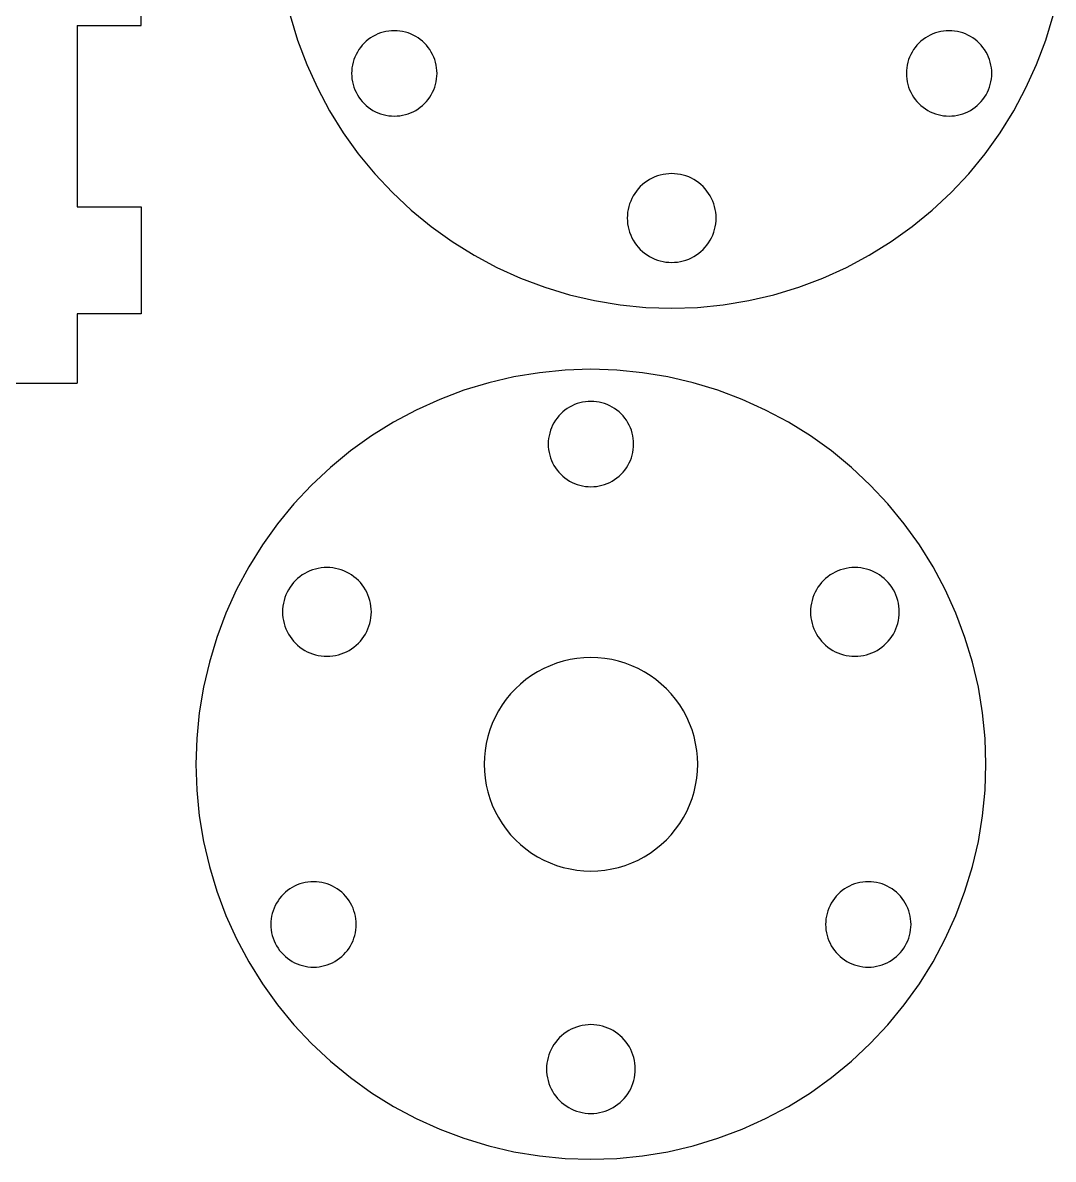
# Model space of a CAD drawing. Extents: x -403 to 403, y -278 to 278.
# Drawn here: x -43.3 to 4.9, y -238.2 to -185 of the extents above; entities that cross this region are included whole.
import ezdxf

# ---------------------------------------------------------------- set-up
doc = ezdxf.new("R2010")
doc.units = 0
doc.layers.get('0').update_dxf_attribs({"linetype": 'CONTINUOUS'})

msp = doc.modelspace()

# ---------------------------------------------------------------- linework, layer by layer
for p, q in [((-37.773, -185.085), (-37.773, -180.085)), ((-30.804, -184.618), (-30.453, -185.776)), ((4.583, -185.776), (4.935, -184.618)), ((-40.773, -185.085), (-37.773, -185.085)), ((-40.773, -185.085), (-40.773, -193.585)), ((-30.453, -185.776), (-30.027, -186.909)), ((-27.143, -185.743), (-27.244, -185.826)), ((-27.036, -185.667), (-27.143, -185.743)), ((-26.925, -185.598), (-27.036, -185.667)), ((-26.81, -185.536), (-26.925, -185.598)), ((-26.691, -185.482), (-26.81, -185.536)), ((-26.568, -185.436), (-26.691, -185.482)), ((-26.443, -185.398), (-26.568, -185.436)), ((-26.315, -185.368), (-26.443, -185.398)), ((-26.186, -185.347), (-26.315, -185.368)), ((-26.056, -185.334), (-26.186, -185.347)), ((-25.925, -185.33), (-26.056, -185.334)), ((-25.794, -185.334), (-25.925, -185.33)), ((-25.664, -185.347), (-25.794, -185.334)), ((-25.535, -185.368), (-25.664, -185.347)), ((-25.408, -185.398), (-25.535, -185.368)), ((-25.282, -185.436), (-25.408, -185.398)), ((-25.16, -185.482), (-25.282, -185.436)), ((-25.041, -185.536), (-25.16, -185.482)), ((-24.925, -185.598), (-25.041, -185.536)), ((-24.814, -185.667), (-24.925, -185.598)), ((-24.708, -185.743), (-24.814, -185.667)), ((-24.606, -185.826), (-24.708, -185.743)), ((-1.162, -185.743), (-1.263, -185.826)), ((-1.056, -185.667), (-1.162, -185.743)), ((-0.944, -185.598), (-1.056, -185.667)), ((-0.829, -185.536), (-0.944, -185.598)), ((-0.71, -185.482), (-0.829, -185.536)), ((-0.587, -185.436), (-0.71, -185.482)), ((-0.462, -185.398), (-0.587, -185.436)), ((-0.335, -185.368), (-0.462, -185.398)), ((-0.205, -185.347), (-0.335, -185.368)), ((-0.075, -185.334), (-0.205, -185.347)), ((0.056, -185.33), (-0.075, -185.334)), ((0.186, -185.334), (0.056, -185.33)), ((0.317, -185.347), (0.186, -185.334)), ((0.446, -185.368), (0.317, -185.347)), ((0.573, -185.398), (0.446, -185.368)), ((0.698, -185.436), (0.573, -185.398)), ((0.821, -185.482), (0.698, -185.436)), ((0.94, -185.536), (0.821, -185.482)), ((1.056, -185.598), (0.94, -185.536)), ((1.167, -185.667), (1.056, -185.598)), ((1.273, -185.743), (1.167, -185.667)), ((1.374, -185.826), (1.273, -185.743)), ((4.157, -186.909), (4.583, -185.776)), ((-27.588, -186.219), (-27.657, -186.33)), ((-27.512, -186.112), (-27.588, -186.219)), ((-27.429, -186.011), (-27.512, -186.112)), ((-27.339, -185.916), (-27.429, -186.011)), ((-27.244, -185.826), (-27.339, -185.916)), ((-24.511, -185.916), (-24.606, -185.826)), ((-24.422, -186.011), (-24.511, -185.916)), ((-24.338, -186.112), (-24.422, -186.011)), ((-24.262, -186.219), (-24.338, -186.112)), ((-24.193, -186.33), (-24.262, -186.219)), ((-1.607, -186.219), (-1.676, -186.33)), ((-1.531, -186.112), (-1.607, -186.219)), ((-1.448, -186.011), (-1.531, -186.112)), ((-1.359, -185.916), (-1.448, -186.011)), ((-1.263, -185.826), (-1.359, -185.916)), ((1.47, -185.916), (1.374, -185.826)), ((1.559, -186.011), (1.47, -185.916)), ((1.642, -186.112), (1.559, -186.011)), ((1.719, -186.219), (1.642, -186.112)), ((1.788, -186.33), (1.719, -186.219)), ((-27.857, -186.812), (-27.887, -186.94)), ((-27.819, -186.687), (-27.857, -186.812)), ((-27.773, -186.564), (-27.819, -186.687)), ((-27.719, -186.445), (-27.773, -186.564)), ((-27.657, -186.33), (-27.719, -186.445)), ((-24.131, -186.445), (-24.193, -186.33)), ((-24.077, -186.564), (-24.131, -186.445)), ((-24.031, -186.687), (-24.077, -186.564)), ((-23.993, -186.812), (-24.031, -186.687)), ((-23.964, -186.94), (-23.993, -186.812)), ((-1.876, -186.812), (-1.906, -186.94)), ((-1.838, -186.687), (-1.876, -186.812)), ((-1.792, -186.564), (-1.838, -186.687)), ((-1.738, -186.445), (-1.792, -186.564)), ((-1.676, -186.33), (-1.738, -186.445)), ((1.849, -186.445), (1.788, -186.33)), ((1.903, -186.564), (1.849, -186.445)), ((1.949, -186.687), (1.903, -186.564)), ((1.987, -186.812), (1.949, -186.687)), ((2.017, -186.94), (1.987, -186.812)), ((-30.027, -186.909), (-29.527, -188.012)), ((-27.921, -187.199), (-27.925, -187.33)), ((-27.925, -187.33), (-27.921, -187.461)), ((-27.908, -187.069), (-27.921, -187.199)), ((-27.887, -186.94), (-27.908, -187.069)), ((-23.942, -187.069), (-23.964, -186.94)), ((-23.929, -187.199), (-23.942, -187.069)), ((-23.925, -187.33), (-23.929, -187.199)), ((-23.929, -187.461), (-23.925, -187.33)), ((-1.94, -187.199), (-1.944, -187.33)), ((-1.944, -187.33), (-1.94, -187.461)), ((-1.927, -187.069), (-1.94, -187.199)), ((-1.906, -186.94), (-1.927, -187.069)), ((2.038, -187.069), (2.017, -186.94)), ((2.051, -187.199), (2.038, -187.069)), ((2.056, -187.33), (2.051, -187.199)), ((2.051, -187.461), (2.056, -187.33)), ((3.657, -188.012), (4.157, -186.909)), ((-27.921, -187.461), (-27.908, -187.591)), ((-27.908, -187.591), (-27.887, -187.72)), ((-27.887, -187.72), (-27.857, -187.847)), ((-27.857, -187.847), (-27.819, -187.973)), ((-24.031, -187.973), (-23.993, -187.847)), ((-23.993, -187.847), (-23.964, -187.72)), ((-23.964, -187.72), (-23.942, -187.591)), ((-23.942, -187.591), (-23.929, -187.461)), ((-1.94, -187.461), (-1.927, -187.591)), ((-1.927, -187.591), (-1.906, -187.72)), ((-1.906, -187.72), (-1.876, -187.847)), ((-1.876, -187.847), (-1.838, -187.973)), ((1.949, -187.973), (1.987, -187.847)), ((1.987, -187.847), (2.017, -187.72)), ((2.017, -187.72), (2.038, -187.591)), ((2.038, -187.591), (2.051, -187.461)), ((-29.527, -188.012), (-28.956, -189.08)), ((-27.819, -187.973), (-27.773, -188.095)), ((-27.773, -188.095), (-27.719, -188.214)), ((-27.719, -188.214), (-27.657, -188.33)), ((-27.657, -188.33), (-27.588, -188.441)), ((-27.588, -188.441), (-27.512, -188.547)), ((-24.338, -188.547), (-24.262, -188.441)), ((-24.262, -188.441), (-24.193, -188.33)), ((-24.193, -188.33), (-24.131, -188.214)), ((-24.131, -188.214), (-24.077, -188.095)), ((-24.077, -188.095), (-24.031, -187.973)), ((-1.838, -187.973), (-1.792, -188.095)), ((-1.792, -188.095), (-1.738, -188.214)), ((-1.738, -188.214), (-1.676, -188.33)), ((-1.676, -188.33), (-1.607, -188.441)), ((-1.607, -188.441), (-1.531, -188.547)), ((1.642, -188.547), (1.719, -188.441)), ((1.719, -188.441), (1.788, -188.33)), ((1.788, -188.33), (1.849, -188.214)), ((1.849, -188.214), (1.903, -188.095)), ((1.903, -188.095), (1.949, -187.973)), ((3.087, -189.08), (3.657, -188.012)), ((-27.512, -188.547), (-27.429, -188.648)), ((-27.429, -188.648), (-27.339, -188.744)), ((-27.339, -188.744), (-27.244, -188.833)), ((-27.244, -188.833), (-27.143, -188.916)), ((-27.143, -188.916), (-27.036, -188.993)), ((-24.814, -188.993), (-24.708, -188.916)), ((-24.708, -188.916), (-24.606, -188.833)), ((-24.606, -188.833), (-24.511, -188.744)), ((-24.511, -188.744), (-24.422, -188.648)), ((-24.422, -188.648), (-24.338, -188.547)), ((-1.531, -188.547), (-1.448, -188.648)), ((-1.448, -188.648), (-1.359, -188.744)), ((-1.359, -188.744), (-1.263, -188.833)), ((-1.263, -188.833), (-1.162, -188.916)), ((-1.162, -188.916), (-1.056, -188.993)), ((1.167, -188.993), (1.273, -188.916)), ((1.273, -188.916), (1.374, -188.833)), ((1.374, -188.833), (1.47, -188.744)), ((1.47, -188.744), (1.559, -188.648)), ((1.559, -188.648), (1.642, -188.547)), ((-28.956, -189.08), (-28.317, -190.108)), ((-27.036, -188.993), (-26.925, -189.062)), ((-26.925, -189.062), (-26.81, -189.124)), ((-26.81, -189.124), (-26.691, -189.178)), ((-26.691, -189.178), (-26.568, -189.224)), ((-26.568, -189.224), (-26.443, -189.262)), ((-26.443, -189.262), (-26.315, -189.291)), ((-26.315, -189.291), (-26.186, -189.313)), ((-26.186, -189.313), (-26.056, -189.325)), ((-26.056, -189.325), (-25.925, -189.33)), ((-25.925, -189.33), (-25.794, -189.325)), ((-25.794, -189.325), (-25.664, -189.313)), ((-25.664, -189.313), (-25.535, -189.291)), ((-25.535, -189.291), (-25.408, -189.262)), ((-25.408, -189.262), (-25.282, -189.224)), ((-25.282, -189.224), (-25.16, -189.178)), ((-25.16, -189.178), (-25.041, -189.124)), ((-25.041, -189.124), (-24.925, -189.062)), ((-24.925, -189.062), (-24.814, -188.993)), ((-1.056, -188.993), (-0.944, -189.062)), ((-0.944, -189.062), (-0.829, -189.124)), ((-0.829, -189.124), (-0.71, -189.178)), ((-0.71, -189.178), (-0.587, -189.224)), ((-0.587, -189.224), (-0.462, -189.262)), ((-0.462, -189.262), (-0.335, -189.291)), ((-0.335, -189.291), (-0.205, -189.313)), ((-0.205, -189.313), (-0.075, -189.325)), ((-0.075, -189.325), (0.056, -189.33)), ((0.056, -189.33), (0.186, -189.325)), ((0.186, -189.325), (0.317, -189.313)), ((0.317, -189.313), (0.446, -189.291)), ((0.446, -189.291), (0.573, -189.262)), ((0.573, -189.262), (0.698, -189.224)), ((0.698, -189.224), (0.821, -189.178)), ((0.821, -189.178), (0.94, -189.124)), ((0.94, -189.124), (1.056, -189.062)), ((1.056, -189.062), (1.167, -188.993)), ((2.447, -190.108), (3.087, -189.08)), ((-28.317, -190.108), (-27.612, -191.092)), ((1.742, -191.092), (2.447, -190.108)), ((-27.612, -191.092), (-26.844, -192.028)), ((0.974, -192.028), (1.742, -191.092)), ((-26.844, -192.028), (-26.016, -192.911)), ((-13.603, -192.135), (-13.731, -192.183)), ((-13.473, -192.096), (-13.603, -192.135)), ((-13.341, -192.065), (-13.473, -192.096)), ((-13.206, -192.043), (-13.341, -192.065)), ((-13.071, -192.029), (-13.206, -192.043)), ((-12.935, -192.025), (-13.071, -192.029)), ((-12.799, -192.029), (-12.935, -192.025)), ((-12.663, -192.043), (-12.799, -192.029)), ((-12.529, -192.065), (-12.663, -192.043)), ((-12.396, -192.096), (-12.529, -192.065)), ((-12.266, -192.135), (-12.396, -192.096)), ((-12.139, -192.183), (-12.266, -192.135)), ((0.147, -192.911), (0.974, -192.028)), ((-14.406, -192.634), (-14.499, -192.733)), ((-14.306, -192.541), (-14.406, -192.634)), ((-14.201, -192.455), (-14.306, -192.541)), ((-14.09, -192.375), (-14.201, -192.455)), ((-13.975, -192.304), (-14.09, -192.375)), ((-13.855, -192.239), (-13.975, -192.304)), ((-13.731, -192.183), (-13.855, -192.239)), ((-12.015, -192.239), (-12.139, -192.183)), ((-11.895, -192.304), (-12.015, -192.239)), ((-11.779, -192.375), (-11.895, -192.304)), ((-11.669, -192.455), (-11.779, -192.375)), ((-11.563, -192.541), (-11.669, -192.455)), ((-11.464, -192.634), (-11.563, -192.541)), ((-11.371, -192.733), (-11.464, -192.634)), ((-26.016, -192.911), (-25.133, -193.739)), ((-14.8, -193.185), (-14.856, -193.309)), ((-14.736, -193.065), (-14.8, -193.185)), ((-14.664, -192.949), (-14.736, -193.065)), ((-14.585, -192.839), (-14.664, -192.949)), ((-14.499, -192.733), (-14.585, -192.839)), ((-11.285, -192.839), (-11.371, -192.733)), ((-11.205, -192.949), (-11.285, -192.839)), ((-11.133, -193.065), (-11.205, -192.949)), ((-11.069, -193.185), (-11.133, -193.065)), ((-11.013, -193.309), (-11.069, -193.185)), ((-0.737, -193.739), (0.147, -192.911)), ((-40.773, -193.585), (-37.773, -193.585)), ((-37.773, -193.585), (-37.773, -198.585)), ((-25.133, -193.739), (-24.197, -194.507)), ((-14.975, -193.699), (-14.997, -193.833)), ((-14.944, -193.567), (-14.975, -193.699)), ((-14.904, -193.436), (-14.944, -193.567)), ((-14.856, -193.309), (-14.904, -193.436)), ((-10.965, -193.436), (-11.013, -193.309)), ((-10.926, -193.567), (-10.965, -193.436)), ((-10.895, -193.699), (-10.926, -193.567)), ((-10.873, -193.833), (-10.895, -193.699)), ((-1.673, -194.507), (-0.737, -193.739)), ((-15.01, -193.969), (-15.015, -194.105)), ((-15.015, -194.105), (-15.01, -194.241)), ((-14.997, -193.833), (-15.01, -193.969)), ((-15.01, -194.241), (-14.997, -194.376)), ((-10.859, -193.969), (-10.873, -193.833)), ((-10.873, -194.376), (-10.859, -194.241)), ((-10.855, -194.105), (-10.859, -193.969)), ((-10.859, -194.241), (-10.855, -194.105)), ((-24.197, -194.507), (-23.213, -195.212)), ((-14.997, -194.376), (-14.975, -194.511)), ((-14.975, -194.511), (-14.944, -194.643)), ((-14.944, -194.643), (-14.904, -194.773)), ((-14.904, -194.773), (-14.856, -194.901)), ((-11.013, -194.901), (-10.965, -194.773)), ((-10.965, -194.773), (-10.926, -194.643)), ((-10.926, -194.643), (-10.895, -194.511)), ((-10.895, -194.511), (-10.873, -194.376)), ((-2.657, -195.212), (-1.673, -194.507)), ((-23.213, -195.212), (-22.185, -195.851)), ((-14.856, -194.901), (-14.8, -195.025)), ((-14.8, -195.025), (-14.736, -195.145)), ((-14.736, -195.145), (-14.664, -195.26)), ((-14.664, -195.26), (-14.585, -195.371)), ((-11.285, -195.371), (-11.205, -195.26)), ((-11.205, -195.26), (-11.133, -195.145)), ((-11.133, -195.145), (-11.069, -195.025)), ((-11.069, -195.025), (-11.013, -194.901)), ((-3.685, -195.851), (-2.657, -195.212)), ((-22.185, -195.851), (-21.117, -196.422)), ((-14.585, -195.371), (-14.499, -195.476)), ((-14.499, -195.476), (-14.406, -195.576)), ((-14.406, -195.576), (-14.306, -195.669)), ((-14.306, -195.669), (-14.201, -195.755)), ((-14.201, -195.755), (-14.09, -195.834)), ((-14.09, -195.834), (-13.975, -195.906)), ((-11.895, -195.906), (-11.779, -195.834)), ((-11.779, -195.834), (-11.669, -195.755)), ((-11.669, -195.755), (-11.563, -195.669)), ((-11.563, -195.669), (-11.464, -195.576)), ((-11.464, -195.576), (-11.371, -195.476)), ((-11.371, -195.476), (-11.285, -195.371)), ((-4.752, -196.422), (-3.685, -195.851)), ((-21.117, -196.422), (-20.014, -196.922)), ((-13.975, -195.906), (-13.855, -195.97)), ((-13.855, -195.97), (-13.731, -196.027)), ((-13.731, -196.027), (-13.603, -196.074)), ((-13.603, -196.074), (-13.473, -196.114)), ((-13.473, -196.114), (-13.341, -196.145)), ((-13.341, -196.145), (-13.206, -196.167)), ((-13.206, -196.167), (-13.071, -196.18)), ((-13.071, -196.18), (-12.935, -196.185)), ((-12.935, -196.185), (-12.799, -196.18)), ((-12.799, -196.18), (-12.663, -196.167)), ((-12.663, -196.167), (-12.529, -196.145)), ((-12.529, -196.145), (-12.396, -196.114)), ((-12.396, -196.114), (-12.266, -196.074)), ((-12.266, -196.074), (-12.139, -196.027)), ((-12.139, -196.027), (-12.015, -195.97)), ((-12.015, -195.97), (-11.895, -195.906)), ((-5.855, -196.922), (-4.752, -196.422)), ((-20.014, -196.922), (-18.881, -197.348)), ((-6.988, -197.348), (-5.855, -196.922)), ((-18.881, -197.348), (-17.723, -197.699)), ((-8.147, -197.699), (-6.988, -197.348)), ((-17.723, -197.699), (-16.544, -197.974)), ((-16.544, -197.974), (-15.35, -198.172)), ((-10.52, -198.172), (-9.326, -197.974)), ((-9.326, -197.974), (-8.147, -197.699)), ((-15.35, -198.172), (-14.145, -198.29)), ((-14.145, -198.29), (-12.935, -198.33)), ((-12.935, -198.33), (-11.725, -198.29)), ((-11.725, -198.29), (-10.52, -198.172)), ((-37.773, -198.585), (-40.773, -198.585)), ((-40.773, -198.585), (-40.773, -201.835)), ((-16.718, -201.191), (-17.928, -201.231)), ((-15.508, -201.231), (-16.718, -201.191)), ((-20.327, -201.547), (-21.506, -201.822)), ((-19.132, -201.349), (-20.327, -201.547)), ((-17.928, -201.231), (-19.132, -201.349)), ((-14.303, -201.349), (-15.508, -201.231)), ((-13.108, -201.547), (-14.303, -201.349)), ((-11.929, -201.822), (-13.108, -201.547)), ((-44.773, -201.835), (-40.773, -201.835)), ((-22.664, -202.173), (-23.797, -202.599)), ((-21.506, -201.822), (-22.664, -202.173)), ((-10.771, -202.173), (-11.929, -201.822)), ((-9.638, -202.599), (-10.771, -202.173)), ((-23.797, -202.599), (-24.9, -203.099)), ((-17.361, -202.797), (-17.483, -202.843)), ((-17.235, -202.759), (-17.361, -202.797)), ((-17.108, -202.73), (-17.235, -202.759)), ((-16.979, -202.708), (-17.108, -202.73)), ((-16.848, -202.695), (-16.979, -202.708)), ((-16.718, -202.691), (-16.848, -202.695)), ((-16.587, -202.695), (-16.718, -202.691)), ((-16.457, -202.708), (-16.587, -202.695)), ((-16.327, -202.73), (-16.457, -202.708)), ((-16.2, -202.759), (-16.327, -202.73)), ((-16.075, -202.797), (-16.2, -202.759)), ((-15.952, -202.843), (-16.075, -202.797)), ((-8.535, -203.099), (-9.638, -202.599)), ((-24.9, -203.099), (-25.968, -203.67)), ((-18.132, -203.277), (-18.221, -203.372)), ((-18.036, -203.188), (-18.132, -203.277)), ((-17.935, -203.104), (-18.036, -203.188)), ((-17.829, -203.028), (-17.935, -203.104)), ((-17.718, -202.959), (-17.829, -203.028)), ((-17.602, -202.897), (-17.718, -202.959)), ((-17.483, -202.843), (-17.602, -202.897)), ((-15.833, -202.897), (-15.952, -202.843)), ((-15.718, -202.959), (-15.833, -202.897)), ((-15.606, -203.028), (-15.718, -202.959)), ((-15.5, -203.104), (-15.606, -203.028)), ((-15.399, -203.188), (-15.5, -203.104)), ((-15.303, -203.277), (-15.399, -203.188)), ((-15.214, -203.372), (-15.303, -203.277)), ((-7.468, -203.67), (-8.535, -203.099)), ((-25.968, -203.67), (-26.996, -204.309)), ((-18.511, -203.807), (-18.565, -203.926)), ((-18.45, -203.691), (-18.511, -203.807)), ((-18.381, -203.58), (-18.45, -203.691)), ((-18.304, -203.474), (-18.381, -203.58)), ((-18.221, -203.372), (-18.304, -203.474)), ((-15.131, -203.474), (-15.214, -203.372)), ((-15.055, -203.58), (-15.131, -203.474)), ((-14.986, -203.691), (-15.055, -203.58)), ((-14.924, -203.807), (-14.986, -203.691)), ((-14.87, -203.926), (-14.924, -203.807)), ((-6.44, -204.309), (-7.468, -203.67)), ((-26.996, -204.309), (-27.98, -205.014)), ((-18.679, -204.301), (-18.701, -204.43)), ((-18.649, -204.174), (-18.679, -204.301)), ((-18.611, -204.048), (-18.649, -204.174)), ((-18.565, -203.926), (-18.611, -204.048)), ((-14.824, -204.048), (-14.87, -203.926)), ((-14.786, -204.174), (-14.824, -204.048)), ((-14.756, -204.301), (-14.786, -204.174)), ((-14.735, -204.43), (-14.756, -204.301)), ((-5.456, -205.014), (-6.44, -204.309)), ((-18.713, -204.56), (-18.718, -204.691)), ((-18.718, -204.691), (-18.713, -204.822)), ((-18.701, -204.43), (-18.713, -204.56)), ((-18.713, -204.822), (-18.701, -204.952)), ((-14.722, -204.56), (-14.735, -204.43)), ((-14.735, -204.952), (-14.722, -204.822)), ((-14.718, -204.691), (-14.722, -204.56)), ((-14.722, -204.822), (-14.718, -204.691)), ((-27.98, -205.014), (-28.916, -205.782)), ((-18.701, -204.952), (-18.679, -205.081)), ((-18.679, -205.081), (-18.649, -205.209)), ((-18.649, -205.209), (-18.611, -205.334)), ((-18.611, -205.334), (-18.565, -205.457)), ((-18.565, -205.457), (-18.511, -205.576)), ((-14.924, -205.576), (-14.87, -205.457)), ((-14.87, -205.457), (-14.824, -205.334)), ((-14.824, -205.334), (-14.786, -205.209)), ((-14.786, -205.209), (-14.756, -205.081)), ((-14.756, -205.081), (-14.735, -204.952)), ((-4.52, -205.782), (-5.456, -205.014)), ((-28.916, -205.782), (-29.799, -206.61)), ((-18.511, -205.576), (-18.45, -205.691)), ((-18.45, -205.691), (-18.381, -205.802)), ((-18.381, -205.802), (-18.304, -205.909)), ((-18.304, -205.909), (-18.221, -206.01)), ((-18.221, -206.01), (-18.132, -206.105)), ((-15.303, -206.105), (-15.214, -206.01)), ((-15.214, -206.01), (-15.131, -205.909)), ((-15.131, -205.909), (-15.055, -205.802)), ((-15.055, -205.802), (-14.986, -205.691)), ((-14.986, -205.691), (-14.924, -205.576)), ((-3.636, -206.61), (-4.52, -205.782)), ((-18.132, -206.105), (-18.036, -206.195)), ((-18.036, -206.195), (-17.935, -206.278)), ((-17.935, -206.278), (-17.829, -206.354)), ((-17.829, -206.354), (-17.718, -206.423)), ((-17.718, -206.423), (-17.602, -206.485)), ((-17.602, -206.485), (-17.483, -206.539)), ((-17.483, -206.539), (-17.361, -206.585)), ((-16.075, -206.585), (-15.952, -206.539)), ((-15.952, -206.539), (-15.833, -206.485)), ((-15.833, -206.485), (-15.718, -206.423)), ((-15.718, -206.423), (-15.606, -206.354)), ((-15.606, -206.354), (-15.5, -206.278)), ((-15.5, -206.278), (-15.399, -206.195)), ((-15.399, -206.195), (-15.303, -206.105)), ((-29.799, -206.61), (-30.627, -207.493)), ((-17.361, -206.585), (-17.235, -206.623)), ((-17.235, -206.623), (-17.108, -206.653)), ((-17.108, -206.653), (-16.979, -206.674)), ((-16.979, -206.674), (-16.848, -206.687)), ((-16.848, -206.687), (-16.718, -206.691)), ((-16.718, -206.691), (-16.587, -206.687)), ((-16.587, -206.687), (-16.457, -206.674)), ((-16.457, -206.674), (-16.327, -206.653)), ((-16.327, -206.653), (-16.2, -206.623)), ((-16.2, -206.623), (-16.075, -206.585)), ((-2.809, -207.493), (-3.636, -206.61)), ((-30.627, -207.493), (-31.395, -208.429)), ((-2.041, -208.429), (-2.809, -207.493)), ((-31.395, -208.429), (-32.1, -209.413)), ((-1.335, -209.413), (-2.041, -208.429)), ((-32.1, -209.413), (-32.739, -210.441)), ((-0.696, -210.441), (-1.335, -209.413)), ((-32.739, -210.441), (-33.31, -211.509)), ((-30.12, -210.752), (-30.236, -210.824)), ((-30, -210.688), (-30.12, -210.752)), ((-29.876, -210.632), (-30, -210.688)), ((-29.749, -210.584), (-29.876, -210.632)), ((-29.619, -210.545), (-29.749, -210.584)), ((-29.486, -210.514), (-29.619, -210.545)), ((-29.352, -210.491), (-29.486, -210.514)), ((-29.216, -210.478), (-29.352, -210.491)), ((-29.08, -210.474), (-29.216, -210.478)), ((-28.944, -210.478), (-29.08, -210.474)), ((-28.809, -210.491), (-28.944, -210.478)), ((-28.674, -210.514), (-28.809, -210.491)), ((-28.542, -210.545), (-28.674, -210.514)), ((-28.412, -210.584), (-28.542, -210.545)), ((-28.284, -210.632), (-28.412, -210.584)), ((-28.16, -210.688), (-28.284, -210.632)), ((-28.04, -210.752), (-28.16, -210.688)), ((-27.925, -210.824), (-28.04, -210.752)), ((-5.395, -210.752), (-5.511, -210.824)), ((-5.275, -210.688), (-5.395, -210.752)), ((-5.151, -210.632), (-5.275, -210.688)), ((-5.024, -210.584), (-5.151, -210.632)), ((-4.893, -210.545), (-5.024, -210.584)), ((-4.761, -210.514), (-4.893, -210.545)), ((-4.627, -210.491), (-4.761, -210.514)), ((-4.491, -210.478), (-4.627, -210.491)), ((-4.355, -210.474), (-4.491, -210.478)), ((-4.219, -210.478), (-4.355, -210.474)), ((-4.084, -210.491), (-4.219, -210.478)), ((-3.949, -210.514), (-4.084, -210.491)), ((-3.817, -210.545), (-3.949, -210.514)), ((-3.686, -210.584), (-3.817, -210.545)), ((-3.559, -210.632), (-3.686, -210.584)), ((-3.435, -210.688), (-3.559, -210.632)), ((-3.315, -210.752), (-3.435, -210.688)), ((-3.199, -210.824), (-3.315, -210.752)), ((-0.125, -211.509), (-0.696, -210.441)), ((-30.73, -211.287), (-30.81, -211.398)), ((-30.644, -211.182), (-30.73, -211.287)), ((-30.551, -211.083), (-30.644, -211.182)), ((-30.452, -210.99), (-30.551, -211.083)), ((-30.346, -210.903), (-30.452, -210.99)), ((-30.236, -210.824), (-30.346, -210.903)), ((-27.814, -210.903), (-27.925, -210.824)), ((-27.709, -210.99), (-27.814, -210.903)), ((-27.609, -211.083), (-27.709, -210.99)), ((-27.516, -211.182), (-27.609, -211.083)), ((-27.43, -211.287), (-27.516, -211.182)), ((-27.351, -211.398), (-27.43, -211.287)), ((-6.005, -211.287), (-6.085, -211.398)), ((-5.919, -211.182), (-6.005, -211.287)), ((-5.826, -211.083), (-5.919, -211.182)), ((-5.726, -210.99), (-5.826, -211.083)), ((-5.621, -210.903), (-5.726, -210.99)), ((-5.511, -210.824), (-5.621, -210.903)), ((-3.089, -210.903), (-3.199, -210.824)), ((-2.984, -210.99), (-3.089, -210.903)), ((-2.884, -211.083), (-2.984, -210.99)), ((-2.791, -211.182), (-2.884, -211.083)), ((-2.705, -211.287), (-2.791, -211.182)), ((-2.626, -211.398), (-2.705, -211.287)), ((-33.31, -211.509), (-33.809, -212.612)), ((-31.002, -211.758), (-31.05, -211.885)), ((-30.946, -211.634), (-31.002, -211.758)), ((-30.882, -211.514), (-30.946, -211.634)), ((-30.81, -211.398), (-30.882, -211.514)), ((-27.279, -211.514), (-27.351, -211.398)), ((-27.215, -211.634), (-27.279, -211.514)), ((-27.159, -211.758), (-27.215, -211.634)), ((-27.111, -211.885), (-27.159, -211.758)), ((-6.277, -211.758), (-6.325, -211.885)), ((-6.221, -211.634), (-6.277, -211.758)), ((-6.156, -211.514), (-6.221, -211.634)), ((-6.085, -211.398), (-6.156, -211.514)), ((-2.554, -211.514), (-2.626, -211.398)), ((-2.49, -211.634), (-2.554, -211.514)), ((-2.433, -211.758), (-2.49, -211.634)), ((-2.385, -211.885), (-2.433, -211.758)), ((0.374, -212.612), (-0.125, -211.509)), ((-31.142, -212.282), (-31.156, -212.418)), ((-31.12, -212.148), (-31.142, -212.282)), ((-31.089, -212.015), (-31.12, -212.148)), ((-31.05, -211.885), (-31.089, -212.015)), ((-27.071, -212.015), (-27.111, -211.885)), ((-27.04, -212.148), (-27.071, -212.015)), ((-27.018, -212.282), (-27.04, -212.148)), ((-27.005, -212.418), (-27.018, -212.282)), ((-6.417, -212.282), (-6.431, -212.418)), ((-6.395, -212.148), (-6.417, -212.282)), ((-6.364, -212.015), (-6.395, -212.148)), ((-6.325, -211.885), (-6.364, -212.015)), ((-2.346, -212.015), (-2.385, -211.885)), ((-2.315, -212.148), (-2.346, -212.015)), ((-2.293, -212.282), (-2.315, -212.148)), ((-2.28, -212.418), (-2.293, -212.282)), ((-33.809, -212.612), (-34.236, -213.745)), ((-31.156, -212.418), (-31.16, -212.554)), ((-31.16, -212.554), (-31.156, -212.69)), ((-31.156, -212.69), (-31.142, -212.825)), ((-31.142, -212.825), (-31.12, -212.959)), ((-27.04, -212.959), (-27.018, -212.825)), ((-27.018, -212.825), (-27.005, -212.69)), ((-27, -212.554), (-27.005, -212.418)), ((-27.005, -212.69), (-27, -212.554)), ((-6.431, -212.418), (-6.435, -212.554)), ((-6.435, -212.554), (-6.431, -212.69)), ((-6.431, -212.69), (-6.417, -212.825)), ((-6.417, -212.825), (-6.395, -212.959)), ((-2.315, -212.959), (-2.293, -212.825)), ((-2.293, -212.825), (-2.28, -212.69)), ((-2.275, -212.554), (-2.28, -212.418)), ((-2.28, -212.69), (-2.275, -212.554)), ((0.801, -213.745), (0.374, -212.612)), ((-31.12, -212.959), (-31.089, -213.092)), ((-31.089, -213.092), (-31.05, -213.222)), ((-31.05, -213.222), (-31.002, -213.35)), ((-31.002, -213.35), (-30.946, -213.474)), ((-27.215, -213.474), (-27.159, -213.35)), ((-27.159, -213.35), (-27.111, -213.222)), ((-27.111, -213.222), (-27.071, -213.092)), ((-27.071, -213.092), (-27.04, -212.959)), ((-6.395, -212.959), (-6.364, -213.092)), ((-6.364, -213.092), (-6.325, -213.222)), ((-6.325, -213.222), (-6.277, -213.35)), ((-6.277, -213.35), (-6.221, -213.474)), ((-2.49, -213.474), (-2.433, -213.35)), ((-2.433, -213.35), (-2.385, -213.222)), ((-2.385, -213.222), (-2.346, -213.092)), ((-2.346, -213.092), (-2.315, -212.959)), ((-34.236, -213.745), (-34.587, -214.903)), ((-30.946, -213.474), (-30.882, -213.594)), ((-30.882, -213.594), (-30.81, -213.709)), ((-30.81, -213.709), (-30.73, -213.82)), ((-30.73, -213.82), (-30.644, -213.925)), ((-30.644, -213.925), (-30.551, -214.024)), ((-27.609, -214.024), (-27.516, -213.925)), ((-27.516, -213.925), (-27.43, -213.82)), ((-27.43, -213.82), (-27.351, -213.709)), ((-27.351, -213.709), (-27.279, -213.594)), ((-27.279, -213.594), (-27.215, -213.474)), ((-6.221, -213.474), (-6.156, -213.594)), ((-6.156, -213.594), (-6.085, -213.709)), ((-6.085, -213.709), (-6.005, -213.82)), ((-6.005, -213.82), (-5.919, -213.925)), ((-5.919, -213.925), (-5.826, -214.024)), ((-2.884, -214.024), (-2.791, -213.925)), ((-2.791, -213.925), (-2.705, -213.82)), ((-2.705, -213.82), (-2.626, -213.709)), ((-2.626, -213.709), (-2.554, -213.594)), ((-2.554, -213.594), (-2.49, -213.474)), ((1.152, -214.903), (0.801, -213.745)), ((-30.551, -214.024), (-30.452, -214.117)), ((-30.452, -214.117), (-30.346, -214.204)), ((-30.346, -214.204), (-30.236, -214.283)), ((-30.236, -214.283), (-30.12, -214.355)), ((-30.12, -214.355), (-30, -214.419)), ((-30, -214.419), (-29.876, -214.475)), ((-29.876, -214.475), (-29.749, -214.523)), ((-29.749, -214.523), (-29.619, -214.563)), ((-28.542, -214.563), (-28.412, -214.523)), ((-28.412, -214.523), (-28.284, -214.475)), ((-28.284, -214.475), (-28.16, -214.419)), ((-28.16, -214.419), (-28.04, -214.355)), ((-28.04, -214.355), (-27.925, -214.283)), ((-27.925, -214.283), (-27.814, -214.204)), ((-27.814, -214.204), (-27.709, -214.117)), ((-27.709, -214.117), (-27.609, -214.024)), ((-5.826, -214.024), (-5.726, -214.117)), ((-5.726, -214.117), (-5.621, -214.204)), ((-5.621, -214.204), (-5.511, -214.283)), ((-5.511, -214.283), (-5.395, -214.355)), ((-5.395, -214.355), (-5.275, -214.419)), ((-5.275, -214.419), (-5.151, -214.475)), ((-5.151, -214.475), (-5.024, -214.523)), ((-5.024, -214.523), (-4.893, -214.563)), ((-3.817, -214.563), (-3.686, -214.523)), ((-3.686, -214.523), (-3.559, -214.475)), ((-3.559, -214.475), (-3.435, -214.419)), ((-3.435, -214.419), (-3.315, -214.355)), ((-3.315, -214.355), (-3.199, -214.283)), ((-3.199, -214.283), (-3.089, -214.204)), ((-3.089, -214.204), (-2.984, -214.117)), ((-2.984, -214.117), (-2.884, -214.024)), ((-34.587, -214.903), (-34.862, -216.082)), ((-29.619, -214.563), (-29.486, -214.594)), ((-29.486, -214.594), (-29.352, -214.616)), ((-29.352, -214.616), (-29.216, -214.629)), ((-29.216, -214.629), (-29.08, -214.634)), ((-29.08, -214.634), (-28.944, -214.629)), ((-28.944, -214.629), (-28.809, -214.616)), ((-28.809, -214.616), (-28.674, -214.594)), ((-28.674, -214.594), (-28.542, -214.563)), ((-18.325, -214.957), (-18.631, -215.072)), ((-18.012, -214.862), (-18.325, -214.957)), ((-17.693, -214.787), (-18.012, -214.862)), ((-17.37, -214.734), (-17.693, -214.787)), ((-17.045, -214.702), (-17.37, -214.734)), ((-16.718, -214.691), (-17.045, -214.702)), ((-16.391, -214.702), (-16.718, -214.691)), ((-16.065, -214.734), (-16.391, -214.702)), ((-15.742, -214.787), (-16.065, -214.734)), ((-15.424, -214.862), (-15.742, -214.787)), ((-15.11, -214.957), (-15.424, -214.862)), ((-14.804, -215.072), (-15.11, -214.957)), ((-4.893, -214.563), (-4.761, -214.594)), ((-4.761, -214.594), (-4.627, -214.616)), ((-4.627, -214.616), (-4.491, -214.629)), ((-4.491, -214.629), (-4.355, -214.634)), ((-4.355, -214.634), (-4.219, -214.629)), ((-4.219, -214.629), (-4.084, -214.616)), ((-4.084, -214.616), (-3.949, -214.594)), ((-3.949, -214.594), (-3.817, -214.563)), ((1.427, -216.082), (1.152, -214.903)), ((-19.495, -215.534), (-19.761, -215.724)), ((-19.218, -215.361), (-19.495, -215.534)), ((-18.929, -215.207), (-19.218, -215.361)), ((-18.631, -215.072), (-18.929, -215.207)), ((-14.506, -215.207), (-14.804, -215.072)), ((-14.218, -215.361), (-14.506, -215.207)), ((-13.94, -215.534), (-14.218, -215.361)), ((-13.674, -215.724), (-13.94, -215.534)), ((-34.862, -216.082), (-35.059, -217.276)), ((-20.014, -215.932), (-20.253, -216.156)), ((-19.761, -215.724), (-20.014, -215.932)), ((-13.421, -215.932), (-13.674, -215.724)), ((-13.182, -216.156), (-13.421, -215.932)), ((1.624, -217.276), (1.427, -216.082)), ((-20.684, -216.647), (-20.875, -216.913)), ((-20.477, -216.394), (-20.684, -216.647)), ((-20.253, -216.156), (-20.477, -216.394)), ((-12.958, -216.394), (-13.182, -216.156)), ((-12.751, -216.647), (-12.958, -216.394)), ((-12.56, -216.913), (-12.751, -216.647)), ((-21.048, -217.191), (-21.202, -217.48)), ((-20.875, -216.913), (-21.048, -217.191)), ((-12.388, -217.191), (-12.56, -216.913)), ((-12.233, -217.48), (-12.388, -217.191)), ((-35.059, -217.276), (-35.178, -218.481)), ((-21.202, -217.48), (-21.337, -217.778)), ((-12.098, -217.778), (-12.233, -217.48)), ((1.743, -218.481), (1.624, -217.276)), ((-21.452, -218.084), (-21.547, -218.397)), ((-21.337, -217.778), (-21.452, -218.084)), ((-11.983, -218.084), (-12.098, -217.778)), ((-11.888, -218.397), (-11.983, -218.084)), ((-35.178, -218.481), (-35.218, -219.691)), ((-21.622, -218.716), (-21.675, -219.039)), ((-21.547, -218.397), (-21.622, -218.716)), ((-11.814, -218.716), (-11.888, -218.397)), ((-11.76, -219.039), (-11.814, -218.716)), ((1.782, -219.691), (1.743, -218.481)), ((-21.675, -219.039), (-21.707, -219.364)), ((-11.728, -219.364), (-11.76, -219.039)), ((-35.218, -219.691), (-35.178, -220.901)), ((-21.707, -219.364), (-21.718, -219.691)), ((-21.718, -219.691), (-21.707, -220.018)), ((-11.718, -219.691), (-11.728, -219.364)), ((-11.728, -220.018), (-11.718, -219.691)), ((1.743, -220.901), (1.782, -219.691)), ((-21.707, -220.018), (-21.675, -220.344)), ((-21.675, -220.344), (-21.622, -220.667)), ((-11.814, -220.667), (-11.76, -220.344)), ((-11.76, -220.344), (-11.728, -220.018)), ((-35.178, -220.901), (-35.059, -222.106)), ((-21.622, -220.667), (-21.547, -220.985)), ((-11.888, -220.985), (-11.814, -220.667)), ((1.624, -222.106), (1.743, -220.901)), ((-21.547, -220.985), (-21.452, -221.298)), ((-21.452, -221.298), (-21.337, -221.605)), ((-12.098, -221.605), (-11.983, -221.298)), ((-11.983, -221.298), (-11.888, -220.985)), ((-21.337, -221.605), (-21.202, -221.903)), ((-21.202, -221.903), (-21.048, -222.191)), ((-12.388, -222.191), (-12.233, -221.903)), ((-12.233, -221.903), (-12.098, -221.605)), ((-35.059, -222.106), (-34.862, -223.3)), ((-21.048, -222.191), (-20.875, -222.469)), ((-20.875, -222.469), (-20.684, -222.735)), ((-12.751, -222.735), (-12.56, -222.469)), ((-12.56, -222.469), (-12.388, -222.191)), ((1.427, -223.3), (1.624, -222.106)), ((-20.684, -222.735), (-20.477, -222.988)), ((-20.477, -222.988), (-20.253, -223.227)), ((-13.182, -223.227), (-12.958, -222.988)), ((-12.958, -222.988), (-12.751, -222.735)), ((-34.862, -223.3), (-34.587, -224.479)), ((-20.253, -223.227), (-20.014, -223.45)), ((-20.014, -223.45), (-19.761, -223.658)), ((-13.674, -223.658), (-13.421, -223.45)), ((-13.421, -223.45), (-13.182, -223.227)), ((1.152, -224.479), (1.427, -223.3)), ((-19.761, -223.658), (-19.495, -223.849)), ((-19.495, -223.849), (-19.218, -224.021)), ((-19.218, -224.021), (-18.929, -224.176)), ((-14.506, -224.176), (-14.218, -224.021)), ((-14.218, -224.021), (-13.94, -223.849)), ((-13.94, -223.849), (-13.674, -223.658)), ((-34.587, -224.479), (-34.236, -225.638)), ((-18.929, -224.176), (-18.631, -224.311)), ((-18.631, -224.311), (-18.325, -224.426)), ((-18.325, -224.426), (-18.012, -224.521)), ((-18.012, -224.521), (-17.693, -224.595)), ((-17.693, -224.595), (-17.37, -224.648)), ((-16.065, -224.648), (-15.742, -224.595)), ((-15.742, -224.595), (-15.424, -224.521)), ((-15.424, -224.521), (-15.11, -224.426)), ((-15.11, -224.426), (-14.804, -224.311)), ((-14.804, -224.311), (-14.506, -224.176)), ((0.801, -225.638), (1.152, -224.479)), ((-17.37, -224.648), (-17.045, -224.68)), ((-17.045, -224.68), (-16.718, -224.691)), ((-16.718, -224.691), (-16.391, -224.68)), ((-16.391, -224.68), (-16.065, -224.648)), ((-34.236, -225.638), (-33.809, -226.771)), ((-31.027, -225.688), (-31.122, -225.777)), ((-30.926, -225.604), (-31.027, -225.688)), ((-30.819, -225.528), (-30.926, -225.604)), ((-30.708, -225.459), (-30.819, -225.528)), ((-30.593, -225.397), (-30.708, -225.459)), ((-30.473, -225.343), (-30.593, -225.397)), ((-30.351, -225.297), (-30.473, -225.343)), ((-30.226, -225.259), (-30.351, -225.297)), ((-30.098, -225.23), (-30.226, -225.259)), ((-29.969, -225.208), (-30.098, -225.23)), ((-29.839, -225.195), (-29.969, -225.208)), ((-29.708, -225.191), (-29.839, -225.195)), ((-29.577, -225.195), (-29.708, -225.191)), ((-29.447, -225.208), (-29.577, -225.195)), ((-29.318, -225.23), (-29.447, -225.208)), ((-29.19, -225.259), (-29.318, -225.23)), ((-29.065, -225.297), (-29.19, -225.259)), ((-28.943, -225.343), (-29.065, -225.297)), ((-28.823, -225.397), (-28.943, -225.343)), ((-28.708, -225.459), (-28.823, -225.397)), ((-28.597, -225.528), (-28.708, -225.459)), ((-28.49, -225.604), (-28.597, -225.528)), ((-28.389, -225.688), (-28.49, -225.604)), ((-28.294, -225.777), (-28.389, -225.688)), ((-5.046, -225.688), (-5.141, -225.777)), ((-4.945, -225.604), (-5.046, -225.688)), ((-4.838, -225.528), (-4.945, -225.604)), ((-4.727, -225.459), (-4.838, -225.528)), ((-4.612, -225.397), (-4.727, -225.459)), ((-4.493, -225.343), (-4.612, -225.397)), ((-4.37, -225.297), (-4.493, -225.343)), ((-4.245, -225.259), (-4.37, -225.297)), ((-4.117, -225.23), (-4.245, -225.259)), ((-3.988, -225.208), (-4.117, -225.23)), ((-3.858, -225.195), (-3.988, -225.208)), ((-3.727, -225.191), (-3.858, -225.195)), ((-3.596, -225.195), (-3.727, -225.191)), ((-3.466, -225.208), (-3.596, -225.195)), ((-3.337, -225.23), (-3.466, -225.208)), ((-3.21, -225.259), (-3.337, -225.23)), ((-3.084, -225.297), (-3.21, -225.259)), ((-2.962, -225.343), (-3.084, -225.297)), ((-2.843, -225.397), (-2.962, -225.343)), ((-2.727, -225.459), (-2.843, -225.397)), ((-2.616, -225.528), (-2.727, -225.459)), ((-2.51, -225.604), (-2.616, -225.528)), ((-2.409, -225.688), (-2.51, -225.604)), ((-2.313, -225.777), (-2.409, -225.688)), ((0.374, -226.771), (0.801, -225.638)), ((-31.44, -226.191), (-31.502, -226.307)), ((-31.371, -226.08), (-31.44, -226.191)), ((-31.295, -225.974), (-31.371, -226.08)), ((-31.212, -225.872), (-31.295, -225.974)), ((-31.122, -225.777), (-31.212, -225.872)), ((-28.204, -225.872), (-28.294, -225.777)), ((-28.121, -225.974), (-28.204, -225.872)), ((-28.045, -226.08), (-28.121, -225.974)), ((-27.976, -226.191), (-28.045, -226.08)), ((-27.914, -226.307), (-27.976, -226.191)), ((-5.459, -226.191), (-5.521, -226.307)), ((-5.39, -226.08), (-5.459, -226.191)), ((-5.314, -225.974), (-5.39, -226.08)), ((-5.231, -225.872), (-5.314, -225.974)), ((-5.141, -225.777), (-5.231, -225.872)), ((-2.224, -225.872), (-2.313, -225.777)), ((-2.141, -225.974), (-2.224, -225.872)), ((-2.064, -226.08), (-2.141, -225.974)), ((-1.995, -226.191), (-2.064, -226.08)), ((-1.934, -226.307), (-1.995, -226.191)), ((-33.809, -226.771), (-33.31, -227.874)), ((-31.64, -226.674), (-31.67, -226.801)), ((-31.602, -226.548), (-31.64, -226.674)), ((-31.556, -226.426), (-31.602, -226.548)), ((-31.502, -226.307), (-31.556, -226.426)), ((-27.86, -226.426), (-27.914, -226.307)), ((-27.814, -226.548), (-27.86, -226.426)), ((-27.776, -226.674), (-27.814, -226.548)), ((-27.746, -226.801), (-27.776, -226.674)), ((-5.659, -226.674), (-5.689, -226.801)), ((-5.621, -226.548), (-5.659, -226.674)), ((-5.575, -226.426), (-5.621, -226.548)), ((-5.521, -226.307), (-5.575, -226.426)), ((-1.879, -226.426), (-1.934, -226.307)), ((-1.833, -226.548), (-1.879, -226.426)), ((-1.795, -226.674), (-1.833, -226.548)), ((-1.766, -226.801), (-1.795, -226.674)), ((-0.125, -227.874), (0.374, -226.771)), ((-31.704, -227.06), (-31.708, -227.191)), ((-31.708, -227.191), (-31.704, -227.322)), ((-31.691, -226.93), (-31.704, -227.06)), ((-31.67, -226.801), (-31.691, -226.93)), ((-27.725, -226.93), (-27.746, -226.801)), ((-27.712, -227.06), (-27.725, -226.93)), ((-27.708, -227.191), (-27.712, -227.06)), ((-27.712, -227.322), (-27.708, -227.191)), ((-5.723, -227.06), (-5.727, -227.191)), ((-5.727, -227.191), (-5.723, -227.322)), ((-5.71, -226.93), (-5.723, -227.06)), ((-5.689, -226.801), (-5.71, -226.93)), ((-1.744, -226.93), (-1.766, -226.801)), ((-1.732, -227.06), (-1.744, -226.93)), ((-1.727, -227.191), (-1.732, -227.06)), ((-1.732, -227.322), (-1.727, -227.191)), ((-31.704, -227.322), (-31.691, -227.452)), ((-31.691, -227.452), (-31.67, -227.581)), ((-31.67, -227.581), (-31.64, -227.709)), ((-31.64, -227.709), (-31.602, -227.834)), ((-31.602, -227.834), (-31.556, -227.957)), ((-27.86, -227.957), (-27.814, -227.834)), ((-27.814, -227.834), (-27.776, -227.709)), ((-27.776, -227.709), (-27.746, -227.581)), ((-27.746, -227.581), (-27.725, -227.452)), ((-27.725, -227.452), (-27.712, -227.322)), ((-5.723, -227.322), (-5.71, -227.452)), ((-5.71, -227.452), (-5.689, -227.581)), ((-5.689, -227.581), (-5.659, -227.709)), ((-5.659, -227.709), (-5.621, -227.834)), ((-5.621, -227.834), (-5.575, -227.957)), ((-1.879, -227.957), (-1.833, -227.834)), ((-1.833, -227.834), (-1.795, -227.709)), ((-1.795, -227.709), (-1.766, -227.581)), ((-1.766, -227.581), (-1.744, -227.452)), ((-1.744, -227.452), (-1.732, -227.322)), ((-33.31, -227.874), (-32.739, -228.941)), ((-31.556, -227.957), (-31.502, -228.076)), ((-31.502, -228.076), (-31.44, -228.191)), ((-31.44, -228.191), (-31.371, -228.302)), ((-31.371, -228.302), (-31.295, -228.409)), ((-28.121, -228.409), (-28.045, -228.302)), ((-28.045, -228.302), (-27.976, -228.191)), ((-27.976, -228.191), (-27.914, -228.076)), ((-27.914, -228.076), (-27.86, -227.957)), ((-5.575, -227.957), (-5.521, -228.076)), ((-5.521, -228.076), (-5.459, -228.191)), ((-5.459, -228.191), (-5.39, -228.302)), ((-5.39, -228.302), (-5.314, -228.409)), ((-2.141, -228.409), (-2.064, -228.302)), ((-2.064, -228.302), (-1.995, -228.191)), ((-1.995, -228.191), (-1.934, -228.076)), ((-1.934, -228.076), (-1.879, -227.957)), ((-0.696, -228.941), (-0.125, -227.874)), ((-31.295, -228.409), (-31.212, -228.51)), ((-31.212, -228.51), (-31.122, -228.605)), ((-31.122, -228.605), (-31.027, -228.695)), ((-31.027, -228.695), (-30.926, -228.778)), ((-30.926, -228.778), (-30.819, -228.854)), ((-30.819, -228.854), (-30.708, -228.923)), ((-28.708, -228.923), (-28.597, -228.854)), ((-28.597, -228.854), (-28.49, -228.778)), ((-28.49, -228.778), (-28.389, -228.695)), ((-28.389, -228.695), (-28.294, -228.605)), ((-28.294, -228.605), (-28.204, -228.51)), ((-28.204, -228.51), (-28.121, -228.409)), ((-5.314, -228.409), (-5.231, -228.51)), ((-5.231, -228.51), (-5.141, -228.605)), ((-5.141, -228.605), (-5.046, -228.695)), ((-5.046, -228.695), (-4.945, -228.778)), ((-4.945, -228.778), (-4.838, -228.854)), ((-4.838, -228.854), (-4.727, -228.923)), ((-2.727, -228.923), (-2.616, -228.854)), ((-2.616, -228.854), (-2.51, -228.778)), ((-2.51, -228.778), (-2.409, -228.695)), ((-2.409, -228.695), (-2.313, -228.605)), ((-2.313, -228.605), (-2.224, -228.51)), ((-2.224, -228.51), (-2.141, -228.409)), ((-32.739, -228.941), (-32.1, -229.969)), ((-30.708, -228.923), (-30.593, -228.985)), ((-30.593, -228.985), (-30.473, -229.039)), ((-30.473, -229.039), (-30.351, -229.085)), ((-30.351, -229.085), (-30.226, -229.123)), ((-30.226, -229.123), (-30.098, -229.153)), ((-30.098, -229.153), (-29.969, -229.174)), ((-29.969, -229.174), (-29.839, -229.187)), ((-29.839, -229.187), (-29.708, -229.191)), ((-29.708, -229.191), (-29.577, -229.187)), ((-29.577, -229.187), (-29.447, -229.174)), ((-29.447, -229.174), (-29.318, -229.153)), ((-29.318, -229.153), (-29.19, -229.123)), ((-29.19, -229.123), (-29.065, -229.085)), ((-29.065, -229.085), (-28.943, -229.039)), ((-28.943, -229.039), (-28.823, -228.985)), ((-28.823, -228.985), (-28.708, -228.923)), ((-4.727, -228.923), (-4.612, -228.985)), ((-4.612, -228.985), (-4.493, -229.039)), ((-4.493, -229.039), (-4.37, -229.085)), ((-4.37, -229.085), (-4.245, -229.123)), ((-4.245, -229.123), (-4.117, -229.153)), ((-4.117, -229.153), (-3.988, -229.174)), ((-3.988, -229.174), (-3.858, -229.187)), ((-3.858, -229.187), (-3.727, -229.191)), ((-3.727, -229.191), (-3.596, -229.187)), ((-3.596, -229.187), (-3.466, -229.174)), ((-3.466, -229.174), (-3.337, -229.153)), ((-3.337, -229.153), (-3.21, -229.123)), ((-3.21, -229.123), (-3.084, -229.085)), ((-3.084, -229.085), (-2.962, -229.039)), ((-2.962, -229.039), (-2.843, -228.985)), ((-2.843, -228.985), (-2.727, -228.923)), ((-1.335, -229.969), (-0.696, -228.941)), ((-32.1, -229.969), (-31.395, -230.953)), ((-2.041, -230.953), (-1.335, -229.969)), ((-31.395, -230.953), (-30.627, -231.889)), ((-2.809, -231.889), (-2.041, -230.953)), ((-30.627, -231.889), (-29.799, -232.773)), ((-17.514, -232.045), (-17.638, -232.101)), ((-17.386, -231.997), (-17.514, -232.045)), ((-17.256, -231.957), (-17.386, -231.997)), ((-17.123, -231.926), (-17.256, -231.957)), ((-16.989, -231.904), (-17.123, -231.926)), ((-16.854, -231.891), (-16.989, -231.904)), ((-16.718, -231.886), (-16.854, -231.891)), ((-16.582, -231.891), (-16.718, -231.886)), ((-16.446, -231.904), (-16.582, -231.891)), ((-16.312, -231.926), (-16.446, -231.904)), ((-16.179, -231.957), (-16.312, -231.926)), ((-16.049, -231.997), (-16.179, -231.957)), ((-15.922, -232.045), (-16.049, -231.997)), ((-15.798, -232.101), (-15.922, -232.045)), ((-3.636, -232.773), (-2.809, -231.889)), ((-18.281, -232.595), (-18.368, -232.7)), ((-18.188, -232.495), (-18.281, -232.595)), ((-18.089, -232.402), (-18.188, -232.495)), ((-17.984, -232.316), (-18.089, -232.402)), ((-17.873, -232.237), (-17.984, -232.316)), ((-17.758, -232.165), (-17.873, -232.237)), ((-17.638, -232.101), (-17.758, -232.165)), ((-15.678, -232.165), (-15.798, -232.101)), ((-15.562, -232.237), (-15.678, -232.165)), ((-15.451, -232.316), (-15.562, -232.237)), ((-15.346, -232.402), (-15.451, -232.316)), ((-15.247, -232.495), (-15.346, -232.402)), ((-15.154, -232.595), (-15.247, -232.495)), ((-15.067, -232.7), (-15.154, -232.595)), ((-29.799, -232.773), (-28.916, -233.6)), ((-18.583, -233.046), (-18.639, -233.17)), ((-18.519, -232.926), (-18.583, -233.046)), ((-18.447, -232.811), (-18.519, -232.926)), ((-18.368, -232.7), (-18.447, -232.811)), ((-14.988, -232.811), (-15.067, -232.7)), ((-14.916, -232.926), (-14.988, -232.811)), ((-14.852, -233.046), (-14.916, -232.926)), ((-14.796, -233.17), (-14.852, -233.046)), ((-4.52, -233.6), (-3.636, -232.773)), ((-28.916, -233.6), (-27.98, -234.368)), ((-18.78, -233.695), (-18.793, -233.83)), ((-18.758, -233.56), (-18.78, -233.695)), ((-18.727, -233.428), (-18.758, -233.56)), ((-18.687, -233.298), (-18.727, -233.428)), ((-18.639, -233.17), (-18.687, -233.298)), ((-14.748, -233.298), (-14.796, -233.17)), ((-14.709, -233.428), (-14.748, -233.298)), ((-14.678, -233.56), (-14.709, -233.428)), ((-14.655, -233.695), (-14.678, -233.56)), ((-14.642, -233.83), (-14.655, -233.695)), ((-5.456, -234.368), (-4.52, -233.6)), ((-18.793, -233.83), (-18.798, -233.966)), ((-18.798, -233.966), (-18.793, -234.102)), ((-18.793, -234.102), (-18.78, -234.238)), ((-14.655, -234.238), (-14.642, -234.102)), ((-14.638, -233.966), (-14.642, -233.83)), ((-14.642, -234.102), (-14.638, -233.966)), ((-27.98, -234.368), (-26.996, -235.073)), ((-18.78, -234.238), (-18.758, -234.372)), ((-18.758, -234.372), (-18.727, -234.505)), ((-18.727, -234.505), (-18.687, -234.635)), ((-18.687, -234.635), (-18.639, -234.762)), ((-14.796, -234.762), (-14.748, -234.635)), ((-14.748, -234.635), (-14.709, -234.505)), ((-14.709, -234.505), (-14.678, -234.372)), ((-14.678, -234.372), (-14.655, -234.238)), ((-6.44, -235.073), (-5.456, -234.368)), ((-26.996, -235.073), (-25.968, -235.713)), ((-18.639, -234.762), (-18.583, -234.886)), ((-18.583, -234.886), (-18.519, -235.006)), ((-18.519, -235.006), (-18.447, -235.122)), ((-18.447, -235.122), (-18.368, -235.232)), ((-18.368, -235.232), (-18.281, -235.338)), ((-15.154, -235.338), (-15.067, -235.232)), ((-15.067, -235.232), (-14.988, -235.122)), ((-14.988, -235.122), (-14.916, -235.006)), ((-14.916, -235.006), (-14.852, -234.886)), ((-14.852, -234.886), (-14.796, -234.762)), ((-7.468, -235.713), (-6.44, -235.073)), ((-25.968, -235.713), (-24.9, -236.283)), ((-18.281, -235.338), (-18.188, -235.437)), ((-18.188, -235.437), (-18.089, -235.53)), ((-18.089, -235.53), (-17.984, -235.616)), ((-17.984, -235.616), (-17.873, -235.696)), ((-17.873, -235.696), (-17.758, -235.768)), ((-17.758, -235.768), (-17.638, -235.832)), ((-15.798, -235.832), (-15.678, -235.768)), ((-15.678, -235.768), (-15.562, -235.696)), ((-15.562, -235.696), (-15.451, -235.616)), ((-15.451, -235.616), (-15.346, -235.53)), ((-15.346, -235.53), (-15.247, -235.437)), ((-15.247, -235.437), (-15.154, -235.338)), ((-8.535, -236.283), (-7.468, -235.713)), ((-24.9, -236.283), (-23.797, -236.783)), ((-17.638, -235.832), (-17.514, -235.888)), ((-17.514, -235.888), (-17.386, -235.936)), ((-17.386, -235.936), (-17.256, -235.975)), ((-17.256, -235.975), (-17.123, -236.006)), ((-17.123, -236.006), (-16.989, -236.028)), ((-16.989, -236.028), (-16.854, -236.042)), ((-16.854, -236.042), (-16.718, -236.046)), ((-16.718, -236.046), (-16.582, -236.042)), ((-16.582, -236.042), (-16.446, -236.028)), ((-16.446, -236.028), (-16.312, -236.006)), ((-16.312, -236.006), (-16.179, -235.975)), ((-16.179, -235.975), (-16.049, -235.936)), ((-16.049, -235.936), (-15.922, -235.888)), ((-15.922, -235.888), (-15.798, -235.832)), ((-9.638, -236.783), (-8.535, -236.283)), ((-23.797, -236.783), (-22.664, -237.209)), ((-10.771, -237.209), (-9.638, -236.783)), ((-22.664, -237.209), (-21.506, -237.561)), ((-11.929, -237.561), (-10.771, -237.209)), ((-21.506, -237.561), (-20.327, -237.836)), ((-20.327, -237.836), (-19.132, -238.033)), ((-14.303, -238.033), (-13.108, -237.836)), ((-13.108, -237.836), (-11.929, -237.561)), ((-19.132, -238.033), (-17.928, -238.152)), ((-17.928, -238.152), (-16.718, -238.191)), ((-16.718, -238.191), (-15.508, -238.152)), ((-15.508, -238.152), (-14.303, -238.033))]:
    msp.add_line(p, q)

doc.saveas('drawing.dxf')
